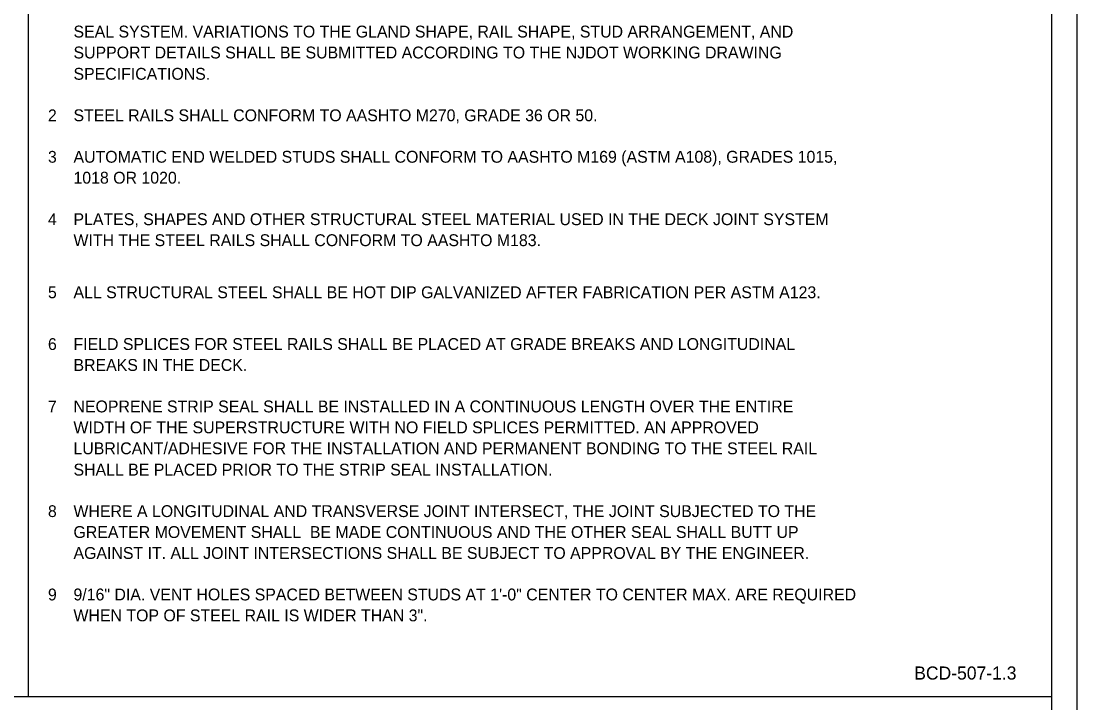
# Model space of a CAD drawing. Extents: x 528.18 to 531.14, y 154.43 to 156.27.
# Drawn here: x 530.23 to 531.14, y 155.093 to 155.681 of the extents above; entities that cross this region are included whole.
import ezdxf

# ---------------------------------------------------------------- set-up
doc = ezdxf.new("R2010")
doc.units = 0
for name, color, linetype in [('Level 1', 7, 'Continuous'), ('Level 41', 7, 'Continuous'), ('Level 5', 7, 'Continuous')]:
    doc.layers.add(name, color=color, linetype=linetype)

msp = doc.modelspace()

# ---------------------------------------------------------------- linework, layer by layer
at = {"layer": 'Level 1'}
msp.add_line((531.11844, 154.47572), (531.11844, 156.22572), dxfattribs=at)
at = {"layer": 'Level 41'}
msp.add_lwpolyline([(528.18176, 156.26739), (531.14009, 156.26739), (531.14009, 154.43406), (528.18176, 154.43406)], close=True, dxfattribs=at)
at = {"layer": 'Level 5'}
for p, q in [((530.23655, 156.22572), (530.23655, 155.09843)), ((530.23655, 155.09843), (529.28773, 155.09843)), ((531.11844, 155.09843), (530.23655, 155.09843))]:
    msp.add_line(p, q, dxfattribs=at)

# ---------------------------------------------------------------- texts
at = {"layer": 'Level 1'}
for s, height, p in [('SEAL SYSTEM. VARIATIONS TO THE GLAND SHAPE, RAIL SHAPE, STUD ARRANGEMENT, AND', 0.0102283, (530.27559, 155.66667)), ('SUPPORT DETAILS SHALL BE SUBMITTED ACCORDING TO THE NJDOT WORKING DRAWING', 0.0102283, (530.27559, 155.64862)), ('SPECIFICATIONS.', 0.0102283, (530.27559, 155.63025)), ('2', 0.01017, (530.25361, 155.59449)), ('STEEL RAILS SHALL CONFORM TO AASHTO M270, GRADE 36 OR 50.', 0.0102283, (530.27559, 155.59449)), ('3', 0.01017, (530.25361, 155.55873)), ('AUTOMATIC END WELDED STUDS SHALL CONFORM TO AASHTO M169 (ASTM A108), GRADES 1015,', 0.0102283, (530.27559, 155.55873)), ('1018 OR 1020.', 0.0102283, (530.27559, 155.54068)), ('4', 0.01017, (530.25361, 155.50492)), ('PLATES, SHAPES AND OTHER STRUCTURAL STEEL MATERIAL USED IN THE DECK JOINT SYSTEM', 0.0102283, (530.27559, 155.50492)), ('WITH THE STEEL RAILS SHALL CONFORM TO AASHTO M183.', 0.0102283, (530.27559, 155.48682)), ('5', 0.01017, (530.25361, 155.44193)), ('ALL STRUCTURAL STEEL SHALL BE HOT DIP GALVANIZED AFTER FABRICATION PER ASTM A123.', 0.0102283, (530.27559, 155.44193)), ('6', 0.01017, (530.25361, 155.39731)), ('FIELD SPLICES FOR STEEL RAILS SHALL BE PLACED AT GRADE BREAKS AND LONGITUDINAL ', 0.0102283, (530.27559, 155.39731)), ('BREAKS IN THE DECK.', 0.0102283, (530.27559, 155.37927)), ('NEOPRENE STRIP SEAL SHALL BE INSTALLED IN A CONTINUOUS LENGTH OVER THE ENTIRE', 0.0102283, (530.27559, 155.3435)), ('7', 0.01017, (530.25361, 155.3435)), ('WIDTH OF THE SUPERSTRUCTURE WITH NO FIELD SPLICES PERMITTED. AN APPROVED ', 0.0102283, (530.27559, 155.32546)), ('LUBRICANT/ADHESIVE FOR THE INSTALLATION AND PERMANENT BONDING TO THE STEEL RAIL', 0.0102283, (530.27559, 155.30741)), ('SHALL BE PLACED PRIOR TO THE STRIP SEAL INSTALLATION.', 0.0102283, (530.27559, 155.28904)), ('8', 0.01017, (530.25361, 155.25328)), ('WHERE A LONGITUDINAL AND TRANSVERSE JOINT INTERSECT, THE JOINT SUBJECTED TO THE', 0.0102283, (530.27559, 155.25328)), ('GREATER MOVEMENT SHALL  BE MADE CONTINUOUS AND THE OTHER SEAL SHALL BUTT UP', 0.0102283, (530.27559, 155.23524)), ('AGAINST IT. ALL JOINT INTERSECTIONS SHALL BE SUBJECT TO APPROVAL BY THE ENGINEER.', 0.0102283, (530.27559, 155.21719)), ('9', 0.01017, (530.25361, 155.18143)), ('9/16" DIA. VENT HOLES SPACED BETWEEN STUDS AT 1\'-0" CENTER TO CENTER MAX. ARE REQUIRED', 0.0102283, (530.27559, 155.18143)), ('WHEN TOP OF STEEL RAIL IS WIDER THAN 3".', 0.0102283, (530.27559, 155.16339))]:
    msp.add_text(s, height=height, dxfattribs=at).set_placement(p)
at = {"layer": 'Level 5'}
msp.add_text('BCD-507-1.3', height=0.0112874, dxfattribs=at).set_placement((530.99996, 155.11319))

doc.saveas('drawing.dxf')
